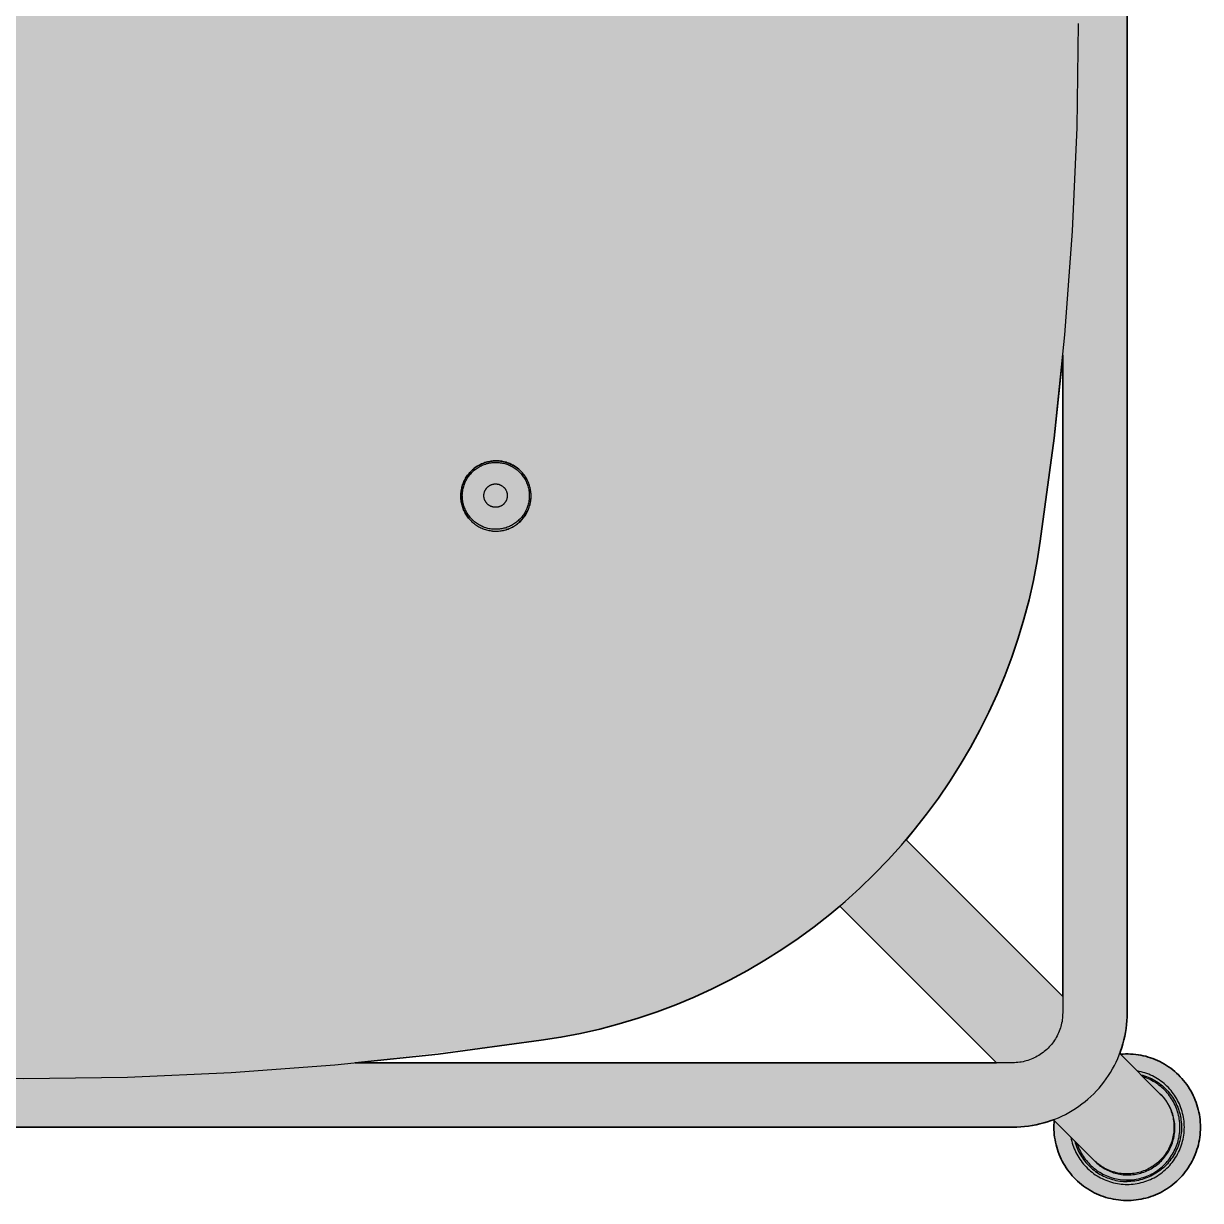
# Model space of a CAD drawing. Header units: millimetres. Extents: x 0 to 1653, y 0 to 653.
# Drawn here: x 1451.8 to 1652.6, y 157.4 to 358.2 of the extents above; entities that cross this region are included whole.
import ezdxf

# ---------------------------------------------------------------- set-up
doc = ezdxf.new("R2010")
doc.units = ezdxf.units.MM
doc.layers.add('Blocks', color=7, linetype='Continuous')
doc.layers.add('Blocks$Fill', color=7, linetype='Continuous', true_color=0xffffff)
doc.layers.add('Blocks$Inner', color=7, linetype='Continuous', lineweight=25, true_color=0x007f00)
doc.layers.add('Blocks$Outline', color=7, linetype='Continuous', lineweight=35, true_color=0xff3f3f)

# ---------------------------------------------------------------- blocks, each defined once
blk = doc.blocks.new('Soft Edge 80 Barstool Low Top')
at = {"layer": 'Blocks$Fill'}
h = blk.add_hatch(color=256, dxfattribs=at)
h.paths.add_polyline_path([(492.3, -162.5), (492.26, -163.25), (492.25, -163.63), (492.26, -164.07), (492.28, -164.5), (492.32, -164.93), (492.37, -165.35), (492.44, -165.78), (492.52, -166.2), (492.61, -166.63), (492.72, -167.04), (492.85, -167.46), (492.99, -167.86), (493.14, -168.27), (493.31, -168.67), (493.49, -169.06), (493.68, -169.44), (493.89, -169.82), (494.11, -170.19), (494.34, -170.56), (494.59, -170.91), (494.84, -171.26), (495.11, -171.59), (495.39, -171.92), (495.68, -172.24), (495.99, -172.55), (496.3, -172.85), (496.62, -173.13), (496.96, -173.41), (497.3, -173.67), (497.65, -173.92), (498.01, -174.16), (498.38, -174.39), (498.75, -174.6), (499.13, -174.8), (499.52, -174.99), (499.92, -175.16), (500.32, -175.32), (500.72, -175.47), (501.13, -175.6), (501.55, -175.72), (501.97, -175.82), (502.39, -175.91), (502.82, -175.98), (503.24, -176.04), (503.67, -176.09), (504.1, -176.12), (504.53, -176.13), (504.97, -176.13), (505.4, -176.12), (505.83, -176.09), (506.26, -176.04), (506.68, -175.98), (507.11, -175.91), (507.53, -175.82), (507.95, -175.72), (508.37, -175.6), (508.78, -175.47), (509.18, -175.32), (509.58, -175.16), (509.98, -174.99), (510.37, -174.8), (510.75, -174.6), (511.12, -174.39), (511.49, -174.16), (511.85, -173.92), (512.2, -173.67), (512.54, -173.41), (512.88, -173.13), (513.2, -172.85), (513.51, -172.55), (513.81, -172.24), (514.11, -171.92), (514.39, -171.59), (514.66, -171.26), (514.91, -170.91), (515.16, -170.56), (515.39, -170.19), (515.61, -169.82), (515.82, -169.44), (516.01, -169.06), (516.19, -168.67), (516.36, -168.27), (516.51, -167.86), (516.65, -167.46), (516.78, -167.04), (516.89, -166.63), (516.98, -166.2), (517.06, -165.78), (517.13, -165.35), (517.18, -164.93), (517.22, -164.5), (517.24, -164.07), (517.25, -163.63), (517.24, -163.2), (517.22, -162.77), (517.18, -162.34), (517.13, -161.91), (517.06, -161.48), (516.98, -161.06), (516.88, -160.63), (516.77, -160.22), (516.65, -159.8), (516.51, -159.39), (516.35, -158.99), (516.19, -158.59), (516, -158.2), (515.81, -157.81), (515.6, -157.43), (515.38, -157.06), (515.15, -156.69), (514.9, -156.34), (514.64, -155.99), (514.37, -155.65), (514.09, -155.33), (513.8, -155.01), (513.49, -154.7), (513.18, -154.4), (512.85, -154.12), (512.52, -153.84), (512.18, -153.58), (511.82, -153.33), (511.46, -153.09), (511.09, -152.86), (510.72, -152.65), (510.33, -152.45), (509.94, -152.26), (509.55, -152.09), (509.14, -151.93), (508.74, -151.79), (508.32, -151.66), (507.91, -151.54), (507.49, -151.44), (507.06, -151.35), (506.64, -151.28), (506.21, -151.22), (505.78, -151.18), (505.34, -151.15), (504.91, -151.13), (504.48, -151.14), (504.05, -151.15), (503.61, -151.19), (503.48, -151.05), (503.84, -150.03), (504.03, -149.39), (504.19, -148.75), (504.34, -148.1), (504.47, -147.45), (504.57, -146.79), (504.65, -146.13), (504.7, -145.46), (504.74, -144.8), (504.75, -144.13), (504.74, 194.11), (504.7, 194.77), (504.65, 195.43), (504.57, 196.09), (504.47, 196.75), (504.34, 197.41), (504.19, 198.06), (504.03, 198.7), (503.84, 199.34), (503.62, 199.97), (503.48, 200.36), (503.61, 200.49), (504.48, 200.44), (504.91, 200.44), (505.34, 200.45), (505.78, 200.48), (506.21, 200.52), (506.64, 200.58), (507.06, 200.66), (507.49, 200.74), (507.91, 200.84), (508.32, 200.96), (508.74, 201.09), (509.14, 201.24), (509.55, 201.4), (509.94, 201.57), (510.33, 201.76), (510.72, 201.96), (511.09, 202.17), (511.46, 202.39), (511.82, 202.63), (512.18, 202.88), (512.52, 203.15), (512.85, 203.42), (513.18, 203.71), (513.49, 204.01), (513.8, 204.31), (514.09, 204.63), (514.37, 204.96), (514.64, 205.3), (514.9, 205.64), (515.15, 206), (515.38, 206.36), (515.6, 206.74), (515.81, 207.12), (516, 207.5), (516.19, 207.89), (516.35, 208.29), (516.51, 208.7), (516.65, 209.11), (516.77, 209.52), (516.88, 209.94), (516.98, 210.36), (517.06, 210.79), (517.13, 211.21), (517.18, 211.64), (517.22, 212.07), (517.24, 212.51), (517.25, 212.94), (517.24, 213.37), (517.22, 213.8), (517.18, 214.23), (517.13, 214.66), (517.06, 215.09), (516.98, 215.51), (516.89, 215.93), (516.78, 216.35), (516.65, 216.76), (516.51, 217.17), (516.36, 217.57), (516.19, 217.97), (516.01, 218.36), (515.82, 218.75), (515.61, 219.13), (515.39, 219.5), (515.16, 219.86), (514.91, 220.22), (514.66, 220.56), (514.39, 220.9), (514.11, 221.23), (513.81, 221.55), (513.51, 221.85), (513.2, 222.15), (512.88, 222.44), (512.54, 222.71), (512.2, 222.98), (511.85, 223.23), (511.49, 223.47), (511.12, 223.69), (510.75, 223.91), (510.37, 224.11), (509.98, 224.29), (509.58, 224.47), (509.18, 224.63), (508.78, 224.77), (508.37, 224.91), (507.95, 225.02), (507.53, 225.13), (507.11, 225.21), (506.68, 225.29), (506.26, 225.35), (505.83, 225.39), (505.4, 225.42), (504.97, 225.44), (504.53, 225.44), (504.1, 225.42), (503.67, 225.39), (503.24, 225.35), (502.82, 225.29), (502.39, 225.21), (501.97, 225.13), (501.55, 225.02), (501.13, 224.91), (500.72, 224.77), (500.32, 224.63), (499.92, 224.47), (499.52, 224.29), (499.13, 224.11), (498.75, 223.91), (498.38, 223.69), (498.01, 223.47), (497.65, 223.23), (497.3, 222.98), (496.96, 222.71), (496.62, 222.44), (496.3, 222.15), (495.99, 221.85), (495.68, 221.55), (495.39, 221.23), (495.11, 220.9), (494.84, 220.56), (494.59, 220.22), (494.34, 219.86), (494.11, 219.5), (493.89, 219.13), (493.68, 218.75), (493.49, 218.36), (493.31, 217.97), (493.14, 217.57), (492.99, 217.17), (492.85, 216.76), (492.72, 216.35), (492.61, 215.93), (492.52, 215.51), (492.44, 215.09), (492.37, 214.66), (492.32, 214.23), (492.28, 213.8), (492.26, 213.37), (492.25, 212.94), (492.26, 212.56), (492.27, 212.18), (492.3, 211.8), (492.17, 211.67), (491.15, 212.03), (490.51, 212.22), (489.87, 212.39), (489.22, 212.53), (488.56, 212.66), (487.9, 212.76), (487.24, 212.84), (486.58, 212.89), (485.92, 212.93), (485.25, 212.94), (147.01, 212.93), (145.68, 212.84), (145.02, 212.76), (144.36, 212.66), (143.71, 212.53), (143.06, 212.39), (142.42, 212.22), (141.78, 212.03), (141.15, 211.81), (140.76, 211.67), (140.62, 211.8), (140.67, 212.56), (140.68, 212.94), (140.67, 213.37), (140.65, 213.8), (140.61, 214.23), (140.56, 214.66), (140.49, 215.09), (140.41, 215.51), (140.31, 215.93), (140.2, 216.35), (140.08, 216.76), (139.94, 217.17), (139.79, 217.57), (139.62, 217.97), (139.44, 218.36), (139.24, 218.75), (139.04, 219.13), (138.82, 219.5), (138.58, 219.86), (138.34, 220.22), (138.08, 220.56), (137.81, 220.9), (137.53, 221.23), (137.24, 221.55), (136.94, 221.85), (136.63, 222.15), (136.3, 222.44), (135.97, 222.71), (135.63, 222.98), (135.28, 223.23), (134.92, 223.47), (134.55, 223.69), (134.18, 223.91), (133.79, 224.11), (133.4, 224.29), (133.01, 224.47), (132.61, 224.63), (132.2, 224.77), (131.79, 224.91), (131.38, 225.02), (130.96, 225.13), (130.54, 225.21), (130.11, 225.29), (129.68, 225.35), (129.25, 225.39), (128.82, 225.42), (128.39, 225.44), (127.96, 225.44), (127.53, 225.42), (127.1, 225.39), (126.67, 225.35), (126.24, 225.29), (125.82, 225.21), (125.39, 225.13), (124.98, 225.02), (124.56, 224.91), (124.15, 224.77), (123.74, 224.63), (123.34, 224.47), (122.95, 224.29), (122.56, 224.11), (122.18, 223.91), (121.8, 223.69), (121.43, 223.47), (121.08, 223.23), (120.72, 222.98), (120.38, 222.71), (120.05, 222.44), (119.73, 222.15), (119.41, 221.85), (119.11, 221.55), (118.82, 221.23), (118.54, 220.9), (118.27, 220.56), (118.01, 220.22), (117.77, 219.86), (117.54, 219.5), (117.32, 219.13), (117.11, 218.75), (116.91, 218.36), (116.73, 217.97), (116.57, 217.57), (116.41, 217.17), (116.27, 216.76), (116.15, 216.35), (116.04, 215.93), (115.94, 215.51), (115.86, 215.09), (115.8, 214.66), (115.74, 214.23), (115.71, 213.8), (115.68, 213.37), (115.68, 212.94), (115.68, 212.51), (115.71, 212.07), (115.74, 211.64), (115.8, 211.21), (115.86, 210.79), (115.94, 210.36), (116.04, 209.94), (116.15, 209.52), (116.28, 209.11), (116.42, 208.7), (116.57, 208.29), (116.74, 207.89), (116.92, 207.5), (117.12, 207.12), (117.32, 206.74), (117.55, 206.36), (117.78, 206), (118.03, 205.64), (118.28, 205.3), (118.55, 204.96), (118.84, 204.63), (119.13, 204.31), (119.43, 204.01), (119.75, 203.71), (120.07, 203.42), (120.41, 203.15), (120.75, 202.88), (121.1, 202.63), (121.46, 202.39), (121.83, 202.17), (122.21, 201.96), (122.59, 201.76), (122.98, 201.57), (123.38, 201.4), (123.78, 201.24), (124.19, 201.09), (124.6, 200.96), (125.02, 200.84), (125.44, 200.74), (125.86, 200.66), (126.29, 200.58), (126.72, 200.52), (127.15, 200.48), (127.58, 200.45), (128.01, 200.44), (128.45, 200.44), (128.88, 200.46), (129.31, 200.49), (129.45, 200.36), (129.09, 199.34), (128.9, 198.7), (128.73, 198.06), (128.58, 197.41), (128.46, 196.75), (128.36, 196.09), (128.28, 195.43), (128.22, 194.77), (128.19, 194.11), (128.18, 193.44), (128.19, -144.8), (128.22, -145.46), (128.28, -146.13), (128.36, -146.79), (128.46, -147.45), (128.58, -148.1), (128.73, -148.75), (128.9, -149.39), (129.09, -150.03), (129.3, -150.66), (129.45, -151.05), (129.31, -151.19), (128.45, -151.14), (128.01, -151.13), (127.58, -151.15), (127.15, -151.18), (126.72, -151.22), (126.29, -151.28), (125.86, -151.35), (125.44, -151.44), (125.02, -151.54), (124.6, -151.66), (124.19, -151.79), (123.78, -151.93), (123.38, -152.09), (122.98, -152.26), (122.59, -152.45), (122.21, -152.65), (121.83, -152.86), (121.46, -153.09), (121.1, -153.33), (120.75, -153.58), (120.41, -153.84), (120.07, -154.12), (119.75, -154.4), (119.43, -154.7), (119.13, -155.01), (118.84, -155.33), (118.55, -155.65), (118.28, -155.99), (118.03, -156.34), (117.78, -156.69), (117.55, -157.06), (117.32, -157.43), (117.12, -157.81), (116.92, -158.2), (116.74, -158.59), (116.57, -158.99), (116.42, -159.39), (116.28, -159.8), (116.15, -160.22), (116.04, -160.63), (115.94, -161.06), (115.86, -161.48), (115.8, -161.91), (115.74, -162.34), (115.71, -162.77), (115.68, -163.2), (115.68, -163.63), (115.68, -164.07), (115.71, -164.5), (115.74, -164.93), (115.8, -165.35), (115.86, -165.78), (115.94, -166.2), (116.04, -166.63), (116.15, -167.04), (116.27, -167.46), (116.41, -167.86), (116.57, -168.27), (116.73, -168.67), (116.91, -169.06), (117.11, -169.44), (117.32, -169.82), (117.54, -170.19), (117.77, -170.56), (118.01, -170.91), (118.27, -171.26), (118.54, -171.59), (118.82, -171.92), (119.11, -172.24), (119.41, -172.55), (119.73, -172.85), (120.05, -173.13), (120.38, -173.41), (120.72, -173.67), (121.08, -173.92), (121.43, -174.16), (121.8, -174.39), (122.18, -174.6), (122.56, -174.8), (122.95, -174.99), (123.34, -175.16), (123.74, -175.32), (124.15, -175.47), (124.56, -175.6), (124.98, -175.72), (125.39, -175.82), (125.82, -175.91), (126.24, -175.98), (126.67, -176.04), (127.1, -176.09), (127.53, -176.12), (127.96, -176.13), (128.39, -176.13), (128.82, -176.12), (129.25, -176.09), (129.68, -176.04), (130.11, -175.98), (130.54, -175.91), (130.96, -175.82), (131.38, -175.72), (131.79, -175.6), (132.2, -175.47), (132.61, -175.32), (133.01, -175.16), (133.4, -174.99), (133.79, -174.8), (134.18, -174.6), (134.55, -174.39), (134.92, -174.16), (135.28, -173.92), (135.63, -173.67), (135.97, -173.41), (136.3, -173.13), (136.63, -172.85), (136.94, -172.55), (137.24, -172.24), (137.53, -171.92), (137.81, -171.59), (138.08, -171.26), (138.34, -170.91), (138.58, -170.56), (138.82, -170.19), (139.04, -169.82), (139.24, -169.44), (139.44, -169.06), (139.62, -168.67), (139.79, -168.27), (139.94, -167.86), (140.08, -167.46), (140.2, -167.04), (140.31, -166.63), (140.41, -166.2), (140.49, -165.78), (140.56, -165.35), (140.61, -164.93), (140.65, -164.5), (140.67, -164.07), (140.68, -163.63), (140.67, -163.25), (140.65, -162.88), (140.62, -162.5), (140.76, -162.36), (141.78, -162.72), (142.42, -162.91), (143.06, -163.08), (143.71, -163.23), (144.36, -163.35), (145.02, -163.45), (145.68, -163.53), (146.35, -163.59), (147.01, -163.62), (147.68, -163.63), (485.92, -163.62), (486.58, -163.59), (487.24, -163.53), (487.9, -163.45), (488.56, -163.35), (489.22, -163.23), (489.87, -163.08), (490.51, -162.91), (491.15, -162.72), (491.78, -162.51), (492.17, -162.36)], flags=0)
h.paths.add_polyline_path([(467.03, 163.9), (493.75, 190.63), (493.75, 81.09), (491.55, 101.26), (489.78, 113.97), (489.43, 116.14), (489.03, 118.3), (488.59, 120.44), (488.1, 122.57), (487.56, 124.67), (486.99, 126.76), (486.37, 128.83), (485.71, 130.88), (485, 132.91), (484.25, 134.92), (483.47, 136.91), (482.64, 138.88), (481.77, 140.83), (480.86, 142.75), (479.91, 144.65), (478.92, 146.53), (478.04, 148.13), (477.13, 149.72), (476.19, 151.28), (475.22, 152.83), (474.23, 154.35), (473.21, 155.86), (472.16, 157.35), (471.09, 158.82), (469.99, 160.26), (468.86, 161.69), (467.71, 163.09)], flags=0)
h.paths.add_polyline_path([(455.71, 175.22), (453.5, 177.05), (452.07, 178.18), (450.63, 179.28), (449.16, 180.35), (447.67, 181.4), (446.16, 182.42), (444.64, 183.41), (443.09, 184.38), (441.52, 185.32), (439.94, 186.23), (438.34, 187.11), (436.46, 188.1), (434.56, 189.05), (432.64, 189.96), (430.69, 190.83), (428.72, 191.66), (426.73, 192.44), (424.72, 193.19), (422.69, 193.9), (420.64, 194.56), (418.57, 195.18), (416.48, 195.75), (414.38, 196.29), (412.25, 196.78), (410.11, 197.22), (407.95, 197.62), (405.78, 197.97), (393.07, 199.74), (380.33, 201.24), (372.9, 201.94), (482.44, 201.94)], flags=0)
h.paths.add_polyline_path([(259.9, 201.94), (228.15, 198.12), (224.79, 197.59), (221.45, 196.94), (218.13, 196.19), (214.85, 195.32), (211.59, 194.34), (208.37, 193.25), (205.19, 192.05), (202.05, 190.74), (198.96, 189.33), (195.91, 187.81), (192.93, 186.19), (189.99, 184.47), (187.12, 182.65), (184.31, 180.73), (181.57, 178.72), (178.9, 176.62), (177.22, 175.21), (150.49, 201.94)], flags=0)
h.paths.add_polyline_path([(165.91, 163.9), (162.39, 159.55), (160.38, 156.81), (158.47, 154), (156.65, 151.12), (154.93, 148.19), (153.31, 145.2), (151.79, 142.16), (150.38, 139.06), (149.07, 135.93), (147.87, 132.74), (146.78, 129.52), (145.8, 126.27), (144.93, 122.98), (144.17, 119.67), (143.53, 116.33), (143, 112.97), (140.65, 95.4), (139.18, 81.22), (139.18, 190.63)], flags=0)
h.paths.add_polyline_path([(139.18, -31.79), (141.37, -51.95), (143.15, -64.66), (143.5, -66.84), (143.9, -69), (144.34, -71.14), (144.83, -73.26), (145.36, -75.37), (145.94, -77.46), (146.56, -79.53), (147.22, -81.58), (147.92, -83.61), (148.67, -85.62), (149.46, -87.61), (150.29, -89.58), (151.16, -91.52), (152.07, -93.45), (153.02, -95.35), (154, -97.22), (154.89, -98.83), (155.8, -100.41), (156.74, -101.97), (157.7, -103.52), (158.7, -105.05), (159.72, -106.56), (160.76, -108.04), (161.84, -109.51), (162.94, -110.96), (164.06, -112.38), (165.21, -113.79), (165.9, -114.6), (139.18, -141.32)], flags=0)
h.paths.add_polyline_path([(177.21, -125.91), (179.43, -127.75), (180.85, -128.87), (182.3, -129.97), (183.77, -131.05), (185.25, -132.09), (186.76, -133.11), (188.29, -134.11), (189.84, -135.07), (191.4, -136.01), (192.98, -136.92), (194.59, -137.81), (196.46, -138.79), (198.36, -139.74), (200.29, -140.65), (202.23, -141.52), (204.2, -142.35), (206.19, -143.14), (208.2, -143.88), (210.23, -144.59), (212.28, -145.25), (214.35, -145.87), (216.44, -146.45), (218.55, -146.98), (220.67, -147.47), (222.81, -147.91), (224.97, -148.31), (227.15, -148.66), (239.86, -150.44), (252.6, -151.94), (260.02, -152.63), (150.49, -152.63)], flags=0)
h.paths.add_polyline_path([(373.03, -152.63), (404.78, -148.81), (408.14, -148.28), (411.48, -147.64), (414.79, -146.88), (418.08, -146.01), (421.33, -145.03), (424.55, -143.94), (427.74, -142.74), (430.87, -141.43), (433.97, -140.02), (437.01, -138.5), (440, -136.88), (442.93, -135.16), (445.81, -133.34), (448.62, -131.43), (451.36, -129.42), (454.03, -127.32), (455.71, -125.9), (482.44, -152.63)], flags=0)
h.paths.add_polyline_path([(467.02, -114.59), (470.53, -110.24), (472.54, -107.5), (474.46, -104.69), (476.28, -101.82), (478, -98.88), (479.62, -95.89), (481.14, -92.85), (482.55, -89.76), (483.86, -86.62), (485.05, -83.44), (486.15, -80.22), (487.13, -76.96), (488, -73.68), (488.75, -70.36), (489.4, -67.02), (489.93, -63.66), (492.28, -46.09), (493.75, -31.91), (493.75, -141.32)], flags=0)
at = {"layer": 'Blocks$Inner'}
for p, q in [((493.75, -31.91), (493.75, -144.13)), ((488.09, -135.66), (467.02, -114.59)), ((455.71, -125.9), (476.78, -146.98)), ((503.48, -151.05), (510.4, -157.97)), ((485.25, -152.63), (373.03, -152.63)), ((492.17, -162.36), (499.09, -169.29)), ((504.88, -171.77), (504.73, -171.61))]:
    blk.add_line(p, q, dxfattribs=at)
for points in [[(147.68, -163.63), (485.25, -163.63), (485.92, -163.62), (486.58, -163.59), (487.24, -163.53), (487.9, -163.45), (488.56, -163.35), (489.22, -163.23), (489.87, -163.08), (490.51, -162.91), (491.15, -162.72), (491.78, -162.51), (492.4, -162.27), (493.02, -162.02), (493.62, -161.74), (494.22, -161.45), (494.81, -161.13), (495.38, -160.79), (495.94, -160.44), (496.49, -160.06), (497.03, -159.67), (497.56, -159.26), (498.06, -158.83), (498.56, -158.38), (499.04, -157.92), (499.5, -157.44), (499.95, -156.95), (500.38, -156.44), (500.79, -155.92), (501.18, -155.38), (501.55, -154.83), (501.91, -154.27), (502.25, -153.69), (502.56, -153.1), (502.86, -152.51), (503.13, -151.9), (503.39, -151.29), (503.62, -150.66), (503.84, -150.03), (504.03, -149.39), (504.19, -148.75), (504.34, -148.1), (504.47, -147.45), (504.57, -146.79), (504.65, -146.13), (504.7, -145.46), (504.74, -144.8), (504.75, -144.13), (504.75, 193.44)], [(300.46, -155.13), (316.46, -155.35), (334.19, -155.09), (351.9, -154.3), (369.58, -152.99), (387.21, -151.16), (404.78, -148.81), (408.14, -148.28), (411.48, -147.64), (414.79, -146.88), (418.08, -146.01), (421.33, -145.03), (424.55, -143.94), (427.74, -142.74), (430.87, -141.43), (433.97, -140.02), (437.01, -138.5), (440, -136.88), (442.93, -135.16), (445.81, -133.34), (448.62, -131.43), (451.36, -129.42), (454.03, -127.32), (456.63, -125.12), (459.15, -122.85), (461.6, -120.48), (463.96, -118.04), (466.24, -115.51), (468.43, -112.91), (470.53, -110.24), (472.54, -107.5), (474.46, -104.69), (476.28, -101.82), (478, -98.88), (479.62, -95.89), (481.14, -92.85), (482.55, -89.76), (483.86, -86.62), (485.05, -83.44), (486.15, -80.22), (487.13, -76.96), (488, -73.68), (488.75, -70.36), (489.4, -67.02), (489.93, -63.66), (492.28, -46.09), (494.11, -28.46), (495.42, -10.78), (496.2, 6.93), (496.46, 24.65)], [(392.82, -60.19), (392.97, -60.33), (393.12, -60.47), (393.28, -60.6), (393.44, -60.73), (393.61, -60.85), (393.78, -60.97), (393.95, -61.08), (394.13, -61.18), (394.31, -61.28), (394.5, -61.37), (394.69, -61.46), (394.88, -61.54), (395.07, -61.61), (395.27, -61.67), (395.47, -61.73), (395.67, -61.78), (395.87, -61.83), (396.07, -61.86), (396.28, -61.89), (396.48, -61.92), (396.69, -61.93), (396.89, -61.94), (397.1, -61.94), (397.31, -61.94), (397.51, -61.93), (397.72, -61.91), (397.92, -61.88), (398.13, -61.85), (398.33, -61.81), (398.53, -61.76), (398.73, -61.71), (398.93, -61.64), (399.13, -61.58), (399.32, -61.5), (399.51, -61.42), (399.7, -61.33), (399.88, -61.24), (400.06, -61.14), (400.24, -61.03), (400.41, -60.92), (400.58, -60.8), (400.75, -60.67), (400.91, -60.54), (401.07, -60.41), (401.22, -60.27), (401.37, -60.12), (401.51, -59.97), (401.64, -59.81), (401.77, -59.65), (401.9, -59.49), (402.02, -59.32), (402.13, -59.15), (402.24, -58.97), (402.34, -58.79), (402.44, -58.6), (402.52, -58.42), (402.61, -58.23), (402.68, -58.03), (402.75, -57.84), (402.81, -57.64), (402.87, -57.44), (402.92, -57.24), (402.96, -57.04), (402.99, -56.83), (403.02, -56.63), (403.04, -56.42), (403.05, -56.21), (403.06, -56.01), (403.06, -55.8), (403.05, -55.59), (403.03, -55.39), (403.01, -55.18), (402.98, -54.98), (402.94, -54.77), (402.9, -54.57), (402.85, -54.37), (402.79, -54.17), (402.73, -53.97), (402.65, -53.78), (402.58, -53.59), (402.49, -53.4), (402.4, -53.21), (402.3, -53.03), (402.2, -52.85), (402.09, -52.67), (401.97, -52.5), (401.85, -52.33), (401.73, -52.17), (401.59, -52.01), (401.45, -51.86), (401.31, -51.71), (401.3, -51.7), (401.15, -51.56), (401, -51.42), (400.84, -51.29), (400.68, -51.16), (400.51, -51.04), (400.34, -50.92), (400.17, -50.81), (399.99, -50.71), (399.81, -50.61), (399.62, -50.52), (399.43, -50.43), (399.24, -50.36), (399.05, -50.29), (398.85, -50.22), (398.66, -50.16), (398.46, -50.11), (398.25, -50.07), (398.05, -50.03), (397.85, -50), (397.64, -49.98), (397.44, -49.96), (397.23, -49.95), (397.02, -49.95), (396.82, -49.95), (396.61, -49.97), (396.41, -49.99), (396.2, -50.01), (396, -50.05), (395.79, -50.09), (395.59, -50.13), (395.39, -50.19), (395.19, -50.25), (395, -50.32), (394.8, -50.39), (394.61, -50.47), (394.43, -50.56), (394.24, -50.66), (394.06, -50.76), (393.88, -50.86), (393.71, -50.98), (393.54, -51.1), (393.37, -51.22), (393.21, -51.35), (393.06, -51.49), (392.91, -51.63), (392.76, -51.77), (392.62, -51.92), (392.48, -52.08), (392.35, -52.24), (392.23, -52.41), (392.11, -52.58), (391.99, -52.75), (391.89, -52.93), (391.78, -53.11), (391.69, -53.29), (391.6, -53.48), (391.52, -53.67), (391.44, -53.86), (391.37, -54.06), (391.31, -54.25), (391.26, -54.45), (391.21, -54.65), (391.17, -54.86), (391.13, -55.06), (391.11, -55.27), (391.09, -55.47), (391.07, -55.68), (391.07, -55.89), (391.07, -56.09), (391.08, -56.3), (391.09, -56.51), (391.12, -56.71), (391.15, -56.92), (391.18, -57.12), (391.23, -57.32), (391.28, -57.53), (391.34, -57.72), (391.4, -57.92), (391.47, -58.12), (391.55, -58.31), (391.63, -58.5), (391.72, -58.68), (391.82, -58.87), (391.93, -59.04), (392.04, -59.22), (392.15, -59.39), (392.27, -59.56), (392.4, -59.72), (392.53, -59.88), (392.67, -60.04), (392.82, -60.19), (392.96, -60.33), (393.12, -60.47), (393.27, -60.6), (393.44, -60.73), (393.6, -60.85), (393.77, -60.96), (393.95, -61.07), (394.13, -61.18), (394.31, -61.27), (394.49, -61.37), (394.68, -61.45), (394.87, -61.53), (395.07, -61.6), (395.26, -61.66), (395.46, -61.72), (395.66, -61.77), (395.86, -61.82), (396.06, -61.85), (396.27, -61.88), (396.47, -61.91), (396.68, -61.92), (396.88, -61.93), (397.09, -61.94), (397.3, -61.93), (397.5, -61.92), (397.71, -61.9), (397.92, -61.87), (398.12, -61.84), (398.32, -61.8), (398.52, -61.75), (398.72, -61.7), (398.92, -61.63), (399.12, -61.57), (399.31, -61.49), (399.5, -61.41), (399.69, -61.32), (399.87, -61.23), (400.05, -61.13), (400.23, -61.02), (400.4, -60.91), (400.57, -60.79), (400.74, -60.66), (400.9, -60.53), (401.06, -60.4), (401.21, -60.26), (401.36, -60.11), (401.5, -59.96), (401.63, -59.8), (401.76, -59.64), (401.89, -59.48), (402.01, -59.31), (402.12, -59.14), (402.23, -58.96), (402.33, -58.78), (402.43, -58.59), (402.52, -58.41), (402.6, -58.22), (402.67, -58.02), (402.74, -57.83), (402.8, -57.63), (402.86, -57.43), (402.91, -57.23), (402.95, -57.03), (402.98, -56.82), (403.01, -56.62), (403.03, -56.41), (403.04, -56.2), (403.05, -56), (403.05, -55.79), (403.04, -55.58), (403.02, -55.38), (403, -55.17), (402.97, -54.97), (402.93, -54.76), (402.89, -54.56), (402.84, -54.36), (402.78, -54.16), (402.72, -53.96), (402.64, -53.77), (402.57, -53.58), (402.48, -53.39), (402.39, -53.2), (402.29, -53.02), (402.19, -52.84), (402.08, -52.66), (401.96, -52.49), (401.84, -52.33), (401.72, -52.16), (401.58, -52), (401.44, -51.85), (401.3, -51.7)], [(493.75, -141.32), (488.09, -135.66)], [(493.75, -144.13), (493.74, -144.42), (493.73, -144.71), (493.7, -145), (493.67, -145.29), (493.63, -145.58), (493.57, -145.86), (493.51, -146.15), (493.43, -146.43), (493.35, -146.7), (493.26, -146.98), (493.16, -147.25), (493.05, -147.52), (492.93, -147.78), (492.8, -148.04), (492.66, -148.3), (492.51, -148.55), (492.36, -148.8), (492.19, -149.04), (492.02, -149.27), (491.84, -149.5), (491.66, -149.72), (491.46, -149.94), (491.26, -150.14), (491.05, -150.35), (490.84, -150.54), (490.61, -150.73), (490.39, -150.91), (490.15, -151.08), (489.91, -151.24), (489.67, -151.4), (489.42, -151.54), (489.16, -151.68), (488.9, -151.81), (488.64, -151.93), (488.37, -152.04), (488.1, -152.14), (487.82, -152.24), (487.54, -152.32), (487.26, -152.39), (486.98, -152.46), (486.69, -152.51), (486.41, -152.55), (486.12, -152.59), (485.83, -152.61), (485.54, -152.63), (485.25, -152.63)], [(476.78, -146.98), (482.44, -152.63)], [(492.3, -162.5), (492.27, -162.88), (492.26, -163.25), (492.25, -163.63), (492.26, -164.07), (492.28, -164.5), (492.32, -164.93), (492.37, -165.35), (492.44, -165.78), (492.52, -166.2), (492.61, -166.63), (492.72, -167.04), (492.85, -167.46), (492.99, -167.86), (493.14, -168.27), (493.31, -168.67), (493.49, -169.06), (493.68, -169.44), (493.89, -169.82), (494.11, -170.19), (494.34, -170.56), (494.59, -170.91), (494.84, -171.26), (495.11, -171.59), (495.39, -171.92), (495.68, -172.24), (495.99, -172.55), (496.3, -172.85), (496.62, -173.13), (496.96, -173.41), (497.3, -173.67), (497.65, -173.92), (498.01, -174.16), (498.38, -174.39), (498.75, -174.6), (499.13, -174.8), (499.52, -174.99), (499.92, -175.16), (500.32, -175.32), (500.72, -175.47), (501.13, -175.6), (501.55, -175.72), (501.97, -175.82), (502.39, -175.91), (502.82, -175.98), (503.24, -176.04), (503.67, -176.09), (504.1, -176.12), (504.53, -176.13), (504.97, -176.13), (505.4, -176.12), (505.83, -176.09), (506.26, -176.04), (506.68, -175.98), (507.11, -175.91), (507.53, -175.82), (507.95, -175.72), (508.37, -175.6), (508.78, -175.47), (509.18, -175.32), (509.58, -175.16), (509.98, -174.99), (510.37, -174.8), (510.75, -174.6), (511.12, -174.39), (511.49, -174.16), (511.85, -173.92), (512.2, -173.67), (512.54, -173.41), (512.88, -173.13), (513.2, -172.85), (513.51, -172.55), (513.81, -172.24), (514.11, -171.92), (514.39, -171.59), (514.66, -171.26), (514.91, -170.91), (515.16, -170.56), (515.39, -170.19), (515.61, -169.82), (515.82, -169.44), (516.01, -169.06), (516.19, -168.67), (516.36, -168.27), (516.51, -167.86), (516.65, -167.46), (516.78, -167.04), (516.89, -166.63), (516.98, -166.2), (517.06, -165.78), (517.13, -165.35), (517.18, -164.93), (517.22, -164.5), (517.24, -164.07), (517.25, -163.63), (517.24, -163.2), (517.22, -162.77), (517.18, -162.34), (517.13, -161.91), (517.06, -161.48), (516.98, -161.06), (516.88, -160.63), (516.77, -160.22), (516.65, -159.8), (516.51, -159.39), (516.35, -158.99), (516.19, -158.59), (516, -158.2), (515.81, -157.81), (515.6, -157.43), (515.38, -157.06), (515.15, -156.69), (514.9, -156.34), (514.64, -155.99), (514.37, -155.65), (514.09, -155.33), (513.8, -155.01), (513.49, -154.7), (513.18, -154.4), (512.85, -154.12), (512.52, -153.84), (512.18, -153.58), (511.82, -153.33), (511.46, -153.09), (511.09, -152.86), (510.72, -152.65), (510.33, -152.45), (509.94, -152.26), (509.55, -152.09), (509.14, -151.93), (508.74, -151.79), (508.32, -151.66), (507.91, -151.54), (507.49, -151.44), (507.06, -151.35), (506.64, -151.28), (506.21, -151.22), (505.78, -151.18), (505.34, -151.15), (504.91, -151.13), (504.48, -151.14), (504.05, -151.15), (503.61, -151.19)], [(495.15, -165.35), (495.22, -165.68), (495.29, -166.01), (495.38, -166.34), (495.48, -166.67), (495.59, -166.99), (495.72, -167.31), (495.85, -167.62), (496, -167.93), (496.15, -168.23), (496.32, -168.53), (496.49, -168.82), (496.68, -169.1), (496.87, -169.38), (497.08, -169.65), (497.29, -169.92), (497.52, -170.17), (497.75, -170.42), (497.99, -170.66), (498.24, -170.89), (498.5, -171.11), (498.76, -171.33), (499.03, -171.53), (499.31, -171.73), (499.6, -171.91), (499.89, -172.09), (500.19, -172.25), (500.49, -172.4), (500.8, -172.55), (501.11, -172.68), (501.43, -172.8), (501.75, -172.91), (502.08, -173.01), (502.4, -173.1), (502.74, -173.17), (503.07, -173.24), (503.41, -173.29), (503.74, -173.33), (504.08, -173.36), (504.42, -173.38), (504.76, -173.38), (505.1, -173.38), (505.44, -173.36), (505.78, -173.33), (506.12, -173.29), (506.45, -173.23), (506.79, -173.17), (507.12, -173.09), (507.45, -173), (507.77, -172.9), (508.09, -172.79), (508.41, -172.67), (508.72, -172.54), (509.03, -172.39), (509.33, -172.24), (509.63, -172.07), (509.92, -171.9), (510.21, -171.71), (510.49, -171.52), (510.76, -171.31), (511.02, -171.1), (511.28, -170.87), (511.53, -170.64), (511.77, -170.4), (512, -170.15), (512.22, -169.9), (512.44, -169.63), (512.64, -169.36), (512.84, -169.08), (513.02, -168.8), (513.2, -168.51), (513.36, -168.21), (513.51, -167.9), (513.66, -167.6), (513.79, -167.28), (513.91, -166.97), (514.02, -166.64), (514.12, -166.32), (514.21, -165.99), (514.29, -165.66), (514.35, -165.33), (514.4, -164.99), (514.45, -164.65), (514.48, -164.31), (514.49, -163.97), (514.5, -163.63), (514.49, -163.29), (514.48, -162.95), (514.45, -162.62), (514.4, -162.28), (514.35, -161.94), (514.29, -161.61), (514.21, -161.28), (514.12, -160.95), (514.02, -160.63), (513.91, -160.3), (513.79, -159.99), (513.66, -159.67), (513.52, -159.37), (513.36, -159.06), (513.2, -158.77), (513.02, -158.47), (512.84, -158.19), (512.64, -157.91), (512.44, -157.64), (512.23, -157.38), (512, -157.12), (511.77, -156.87), (511.53, -156.63), (511.28, -156.4), (511.03, -156.17), (510.76, -155.96), (510.49, -155.75), (510.21, -155.56), (509.93, -155.37), (509.64, -155.2), (509.34, -155.03), (509.04, -154.88), (508.73, -154.73), (508.42, -154.6), (508.1, -154.48), (507.78, -154.37), (507.46, -154.27), (507.13, -154.18), (506.8, -154.1), (506.47, -154.04)], [(495.79, -165.99), (495.88, -166.3), (495.97, -166.6), (496.08, -166.9), (496.2, -167.2), (496.33, -167.49), (496.47, -167.78), (496.61, -168.07), (496.77, -168.34), (496.94, -168.62), (497.12, -168.88), (497.3, -169.15), (497.5, -169.4), (497.7, -169.65), (497.91, -169.89), (498.13, -170.12), (498.36, -170.34), (498.6, -170.56), (498.84, -170.77), (499.09, -170.97), (499.35, -171.16), (499.61, -171.34), (499.88, -171.52), (500.16, -171.68), (500.44, -171.83), (500.72, -171.98), (501.01, -172.11), (501.31, -172.24), (501.61, -172.35), (501.91, -172.45), (502.22, -172.55), (502.53, -172.63), (502.84, -172.7), (503.16, -172.76), (503.47, -172.81), (503.79, -172.85), (504.11, -172.88), (504.43, -172.89), (504.75, -172.9), (504.75, -172.63), (505.06, -172.63), (505.37, -172.61), (505.68, -172.59), (505.99, -172.55), (506.3, -172.5), (506.6, -172.44), (506.9, -172.37), (507.2, -172.29), (507.5, -172.2), (507.8, -172.1), (508.09, -171.99), (508.37, -171.87), (508.66, -171.74), (508.93, -171.6), (509.21, -171.45), (509.47, -171.29), (509.74, -171.13), (509.99, -170.95), (510.24, -170.76), (510.48, -170.57), (510.72, -170.37), (510.95, -170.16), (511.17, -169.94), (511.38, -169.71), (511.59, -169.48), (511.79, -169.24), (511.98, -169), (512.16, -168.74), (512.33, -168.48), (512.49, -168.22), (512.65, -167.95), (512.79, -167.67), (512.93, -167.39), (513.05, -167.11), (513.17, -166.82), (513.27, -166.53), (513.37, -166.23), (513.45, -165.93), (513.52, -165.63), (513.59, -165.33), (513.64, -165.02), (513.68, -164.71), (513.72, -164.4), (513.74, -164.09), (513.75, -163.78), (513.75, -163.47), (513.74, -163.16), (513.72, -162.85), (513.68, -162.54), (513.64, -162.23), (513.59, -161.93), (513.52, -161.62), (513.45, -161.32), (513.36, -161.02), (513.27, -160.73), (513.16, -160.44), (513.05, -160.15), (512.92, -159.86), (512.79, -159.58), (512.64, -159.31), (512.49, -159.04), (512.32, -158.77), (512.15, -158.51), (511.97, -158.26), (511.78, -158.02), (511.58, -157.78), (511.38, -157.54), (511.16, -157.32), (510.94, -157.1), (510.71, -156.89), (510.47, -156.69), (510.23, -156.5), (509.98, -156.31), (509.73, -156.13), (509.46, -155.97), (509.2, -155.81), (508.92, -155.66), (508.65, -155.52), (508.36, -155.39), (508.08, -155.27), (507.79, -155.16), (507.49, -155.06)], [(507.1, -154.67), (507.41, -154.76), (507.72, -154.86), (508.02, -154.97), (508.32, -155.09), (508.62, -155.21), (508.91, -155.35), (509.19, -155.5), (509.47, -155.66), (509.75, -155.83), (510.01, -156.01), (510.28, -156.2), (510.53, -156.39), (510.78, -156.6), (511.02, -156.81), (511.25, -157.04), (511.48, -157.27), (511.7, -157.5), (511.9, -157.75), (512.1, -158), (512.3, -158.26), (512.48, -158.52), (512.65, -158.8), (512.81, -159.07), (512.97, -159.36), (513.11, -159.64), (513.24, -159.94), (513.37, -160.24), (513.48, -160.54), (513.58, -160.84), (513.67, -161.15), (513.76, -161.46), (513.83, -161.78), (513.88, -162.09), (513.93, -162.41), (513.97, -162.73), (514, -163.05), (514.01, -163.37), (514.01, -163.7), (514.01, -164.02), (513.99, -164.34), (513.96, -164.66), (513.92, -164.98), (513.86, -165.3), (513.8, -165.61), (513.73, -165.93), (513.64, -166.24), (513.54, -166.54), (513.44, -166.85), (513.32, -167.15), (513.19, -167.44), (513.06, -167.73), (512.91, -168.02), (512.75, -168.3), (512.58, -168.58), (512.41, -168.85), (512.22, -169.11), (512.03, -169.37), (511.82, -169.62), (511.61, -169.86), (511.39, -170.09), (511.16, -170.32), (510.93, -170.54), (510.68, -170.75), (510.43, -170.95), (510.17, -171.14), (509.91, -171.33), (509.64, -171.5), (509.36, -171.67), (509.08, -171.82), (508.79, -171.97), (508.5, -172.1), (508.21, -172.23), (507.9, -172.34), (507.6, -172.45), (507.29, -172.54), (506.98, -172.63), (506.67, -172.7), (506.35, -172.76), (506.03, -172.81), (505.71, -172.85), (505.39, -172.88), (505.07, -172.89), (504.75, -172.9)], [(510.4, -157.97), (510.59, -158.17), (510.77, -158.37), (510.95, -158.58), (511.12, -158.79), (511.28, -159.01), (511.43, -159.24), (511.58, -159.47), (511.71, -159.71), (511.84, -159.95), (511.96, -160.19), (512.08, -160.44), (512.18, -160.69), (512.28, -160.95), (512.36, -161.21), (512.44, -161.47), (512.51, -161.73), (512.57, -162), (512.62, -162.27), (512.66, -162.54), (512.69, -162.81), (512.71, -163.08), (512.73, -163.36), (512.73, -163.63), (512.72, -163.9), (512.71, -164.18), (512.68, -164.46), (512.65, -164.73), (512.61, -165), (512.55, -165.28), (512.49, -165.54), (512.42, -165.81), (512.34, -166.08), (512.25, -166.34), (512.15, -166.6), (512.04, -166.85), (511.92, -167.1), (511.8, -167.35), (511.67, -167.59), (511.52, -167.83), (511.37, -168.06), (511.22, -168.29), (511.05, -168.51), (510.88, -168.72), (510.7, -168.93), (510.51, -169.14), (510.31, -169.33), (510.11, -169.52), (509.91, -169.71), (509.69, -169.88), (509.47, -170.05), (509.25, -170.21), (509.02, -170.36), (508.78, -170.5), (508.54, -170.64), (508.29, -170.77), (508.04, -170.89), (507.79, -171), (507.53, -171.1), (507.27, -171.19), (507.01, -171.28), (506.74, -171.35), (506.47, -171.41), (506.2, -171.47), (505.93, -171.52), (505.66, -171.55), (505.38, -171.58), (505.11, -171.6), (504.83, -171.61), (504.55, -171.61), (504.28, -171.6), (504, -171.58), (503.73, -171.55), (503.45, -171.51), (503.18, -171.46), (502.91, -171.4), (502.64, -171.33), (502.38, -171.26), (502.11, -171.17), (501.85, -171.08), (501.6, -170.97), (501.34, -170.86), (501.1, -170.74), (500.85, -170.61), (500.61, -170.47), (500.38, -170.32), (500.15, -170.17), (499.92, -170.01), (499.71, -169.84), (499.49, -169.66), (499.29, -169.48), (499.09, -169.29)], [(499.16, -169.36), (499.36, -169.56), (499.56, -169.75), (499.77, -169.93), (499.99, -170.1), (500.21, -170.27), (500.44, -170.42), (500.67, -170.57), (500.91, -170.72), (501.15, -170.85), (501.4, -170.97), (501.65, -171.09), (501.91, -171.2), (502.17, -171.3), (502.43, -171.39), (502.69, -171.47), (502.96, -171.54), (503.23, -171.6), (503.5, -171.65), (503.78, -171.69), (504.05, -171.73), (504.33, -171.75), (504.61, -171.76), (504.88, -171.77), (505.16, -171.76), (505.44, -171.75), (505.71, -171.72), (505.99, -171.69), (506.26, -171.65), (506.53, -171.59), (506.8, -171.53), (507.07, -171.46), (507.33, -171.38), (507.6, -171.29), (507.85, -171.19), (508.11, -171.08), (508.36, -170.97), (508.61, -170.84), (508.85, -170.71), (509.09, -170.57), (509.32, -170.42), (509.55, -170.26), (509.77, -170.1), (509.99, -169.92), (510.19, -169.74), (510.4, -169.55), (510.6, -169.36), (510.79, -169.16), (510.97, -168.95), (511.14, -168.74), (511.31, -168.52), (511.47, -168.29), (511.63, -168.06), (511.77, -167.83), (511.91, -167.59), (512.03, -167.34), (512.15, -167.09), (512.26, -166.84), (512.37, -166.58), (512.46, -166.32), (512.54, -166.05), (512.62, -165.79), (512.68, -165.52), (512.74, -165.25), (512.79, -164.98), (512.82, -164.7), (512.85, -164.43), (512.87, -164.15), (512.88, -163.87), (512.88, -163.6), (512.87, -163.32), (512.85, -163.04), (512.82, -162.77), (512.78, -162.49), (512.73, -162.22), (512.67, -161.95), (512.6, -161.68), (512.53, -161.42), (512.44, -161.15), (512.35, -160.89), (512.24, -160.64), (512.13, -160.38), (512.01, -160.14), (511.88, -159.89), (511.74, -159.65), (511.59, -159.42), (511.44, -159.19), (511.28, -158.96), (511.11, -158.74), (510.93, -158.53), (510.75, -158.33), (510.55, -158.13), (510.48, -158.05), (510.55, -158.13), (510.4, -157.97)], [(496.18, -166.38), (496.28, -166.67), (496.38, -166.95), (496.5, -167.24), (496.63, -167.51), (496.77, -167.79), (496.91, -168.06), (497.07, -168.32), (497.23, -168.58), (497.41, -168.84), (497.59, -169.08), (497.78, -169.32), (497.97, -169.56), (498.18, -169.79), (498.39, -170.01), (498.61, -170.22), (498.84, -170.42), (499.08, -170.62), (499.32, -170.81), (499.57, -170.99), (499.82, -171.16), (500.08, -171.33), (500.35, -171.48), (500.62, -171.63), (500.89, -171.76), (501.17, -171.89), (501.45, -172.01), (501.74, -172.12), (502.03, -172.21), (502.33, -172.3), (502.62, -172.38), (502.92, -172.45), (503.22, -172.5), (503.53, -172.55), (503.83, -172.59), (504.14, -172.61), (504.44, -172.63), (504.75, -172.63)], [(499.09, -169.29), (499.24, -169.44)]]:
    blk.add_lwpolyline(points, dxfattribs=at)
for points in [[(401.2, -51.6), (401.05, -51.47), (400.9, -51.34), (400.75, -51.21), (400.59, -51.09), (400.42, -50.98), (400.25, -50.87), (400.08, -50.76), (399.91, -50.66), (399.73, -50.57), (399.55, -50.49), (399.37, -50.41), (399.18, -50.33), (398.99, -50.26), (398.8, -50.2), (398.61, -50.15), (398.41, -50.1), (398.22, -50.06), (398.02, -50.02), (397.82, -50), (397.62, -49.97), (397.42, -49.96), (397.22, -49.95), (397.02, -49.95), (396.82, -49.96), (396.61, -49.97), (396.41, -49.99), (396.2, -50.01), (396, -50.05), (395.79, -50.09), (395.59, -50.13), (395.39, -50.19), (395.19, -50.25), (395, -50.32), (394.81, -50.39), (394.62, -50.47), (394.43, -50.56), (394.24, -50.66), (394.06, -50.76), (393.88, -50.86), (393.71, -50.98), (393.54, -51.1), (393.38, -51.22), (393.22, -51.35), (393.06, -51.49), (392.91, -51.63), (392.76, -51.77), (392.62, -51.92), (392.48, -52.08), (392.35, -52.24), (392.23, -52.41), (392.11, -52.58), (391.99, -52.75), (391.89, -52.93), (391.78, -53.11), (391.69, -53.29), (391.6, -53.48), (391.52, -53.67), (391.44, -53.86), (391.37, -54.06), (391.31, -54.25), (391.26, -54.45), (391.21, -54.65), (391.17, -54.86), (391.13, -55.06), (391.11, -55.27), (391.09, -55.47), (391.07, -55.68), (391.07, -55.89), (391.07, -56.09), (391.08, -56.3), (391.09, -56.51), (391.12, -56.71), (391.15, -56.92), (391.18, -57.12), (391.23, -57.32), (391.28, -57.53), (391.34, -57.72), (391.4, -57.92), (391.47, -58.12), (391.55, -58.31), (391.63, -58.5), (391.73, -58.68), (391.82, -58.87), (391.93, -59.04), (392.04, -59.22), (392.15, -59.39), (392.27, -59.56), (392.4, -59.72), (392.53, -59.88), (392.67, -60.04), (392.82, -60.19), (392.67, -60.04), (392.53, -59.88), (392.4, -59.72), (392.27, -59.56), (392.15, -59.39), (392.04, -59.22), (391.93, -59.04), (391.82, -58.87), (391.73, -58.68), (391.63, -58.5), (391.55, -58.31), (391.47, -58.12), (391.4, -57.92), (391.34, -57.72), (391.28, -57.53), (391.23, -57.32), (391.18, -57.12), (391.15, -56.92), (391.12, -56.71), (391.09, -56.51), (391.08, -56.3), (391.07, -56.09), (391.07, -55.89), (391.07, -55.68), (391.09, -55.47), (391.11, -55.27), (391.13, -55.06), (391.17, -54.86), (391.21, -54.65), (391.26, -54.45), (391.31, -54.25), (391.37, -54.06), (391.44, -53.86), (391.52, -53.67), (391.6, -53.48), (391.69, -53.29), (391.78, -53.11), (391.89, -52.93), (391.99, -52.75), (392.11, -52.58), (392.23, -52.41), (392.35, -52.24), (392.48, -52.08), (392.62, -51.92), (392.76, -51.77), (392.91, -51.63), (393.06, -51.49), (393.22, -51.35), (393.38, -51.22), (393.54, -51.1), (393.71, -50.98), (393.88, -50.86), (394.06, -50.76), (394.24, -50.66), (394.43, -50.56), (394.62, -50.47), (394.81, -50.39), (395, -50.32), (395.19, -50.25), (395.39, -50.19), (395.59, -50.13), (395.79, -50.09), (396, -50.05), (396.2, -50.01), (396.41, -49.99), (396.61, -49.97), (396.82, -49.96), (397.02, -49.95), (397.22, -49.95), (397.42, -49.96), (397.62, -49.97), (397.82, -50), (398.02, -50.02), (398.22, -50.06), (398.41, -50.1), (398.61, -50.15), (398.8, -50.2), (398.99, -50.26), (399.18, -50.33), (399.37, -50.41), (399.55, -50.49), (399.73, -50.57), (399.91, -50.66), (400.08, -50.76), (400.25, -50.87), (400.42, -50.98), (400.59, -51.09), (400.75, -51.21), (400.9, -51.34), (401.05, -51.47)], [(397.26, -61.63), (397.07, -61.63), (396.87, -61.63), (396.67, -61.62), (396.48, -61.6), (396.28, -61.58), (396.08, -61.55), (395.89, -61.52), (395.7, -61.47), (395.51, -61.42), (395.32, -61.37), (395.13, -61.31), (394.95, -61.24), (394.76, -61.16), (394.58, -61.08), (394.41, -60.99), (394.23, -60.9), (394.06, -60.8), (393.9, -60.69), (393.74, -60.58), (393.58, -60.47), (393.42, -60.34), (393.27, -60.22), (393.12, -60.08), (392.98, -59.95), (392.85, -59.8), (392.72, -59.66), (392.59, -59.51), (392.47, -59.35), (392.35, -59.19), (392.24, -59.03), (392.14, -58.86), (392.04, -58.69), (391.95, -58.51), (391.86, -58.34), (391.78, -58.16), (391.71, -57.97), (391.64, -57.79), (391.58, -57.6), (391.52, -57.41), (391.47, -57.22), (391.43, -57.03), (391.4, -56.83), (391.37, -56.64), (391.35, -56.44), (391.33, -56.25), (391.33, -56.05), (391.32, -55.85), (391.33, -55.66), (391.34, -55.46), (391.36, -55.26), (391.39, -55.07), (391.42, -54.87), (391.46, -54.68), (391.51, -54.49), (391.56, -54.3), (391.62, -54.11), (391.68, -53.92), (391.76, -53.74), (391.83, -53.56), (391.92, -53.38), (392.01, -53.21), (392.11, -53.03), (392.21, -52.87), (392.32, -52.7), (392.43, -52.54), (392.55, -52.38), (392.68, -52.23), (392.81, -52.08), (392.94, -51.94), (393.08, -51.8), (393.23, -51.67), (393.37, -51.54), (393.53, -51.41), (393.69, -51.29), (393.85, -51.18), (394.01, -51.07), (394.18, -50.97), (394.35, -50.88), (394.53, -50.79), (394.71, -50.7), (394.89, -50.63), (395.07, -50.56), (395.26, -50.49), (395.45, -50.43), (395.64, -50.38), (395.83, -50.34), (396.03, -50.3), (396.22, -50.27), (396.42, -50.24), (396.61, -50.22), (396.81, -50.21), (397.01, -50.21), (397.2, -50.21), (397.4, -50.22), (397.6, -50.24), (397.79, -50.26), (397.99, -50.29), (398.18, -50.32), (398.37, -50.37), (398.56, -50.42), (398.75, -50.47), (398.94, -50.54), (399.13, -50.6), (399.31, -50.68), (399.49, -50.76), (399.66, -50.85), (399.84, -50.94), (400.01, -51.04), (400.17, -51.15), (400.34, -51.26), (400.5, -51.38), (400.65, -51.5), (400.8, -51.62), (400.95, -51.76), (401.09, -51.89), (401.23, -52.04), (401.36, -52.18), (401.48, -52.34), (401.6, -52.49), (401.72, -52.65), (401.83, -52.81), (401.93, -52.98), (402.03, -53.15), (402.13, -53.33), (402.21, -53.5), (402.29, -53.68), (402.37, -53.87), (402.43, -54.05), (402.5, -54.24), (402.55, -54.43), (402.6, -54.62), (402.64, -54.81), (402.67, -55.01), (402.7, -55.2), (402.72, -55.4), (402.74, -55.59), (402.75, -55.79), (402.75, -55.99), (402.74, -56.19), (402.73, -56.38), (402.71, -56.58), (402.68, -56.77), (402.65, -56.97), (402.61, -57.16), (402.57, -57.35), (402.51, -57.54), (402.45, -57.73), (402.39, -57.92), (402.32, -58.1), (402.24, -58.28), (402.15, -58.46), (402.06, -58.64), (401.97, -58.81), (401.86, -58.98), (401.75, -59.14), (401.64, -59.3), (401.52, -59.46), (401.4, -59.61), (401.27, -59.76), (401.13, -59.9), (400.99, -60.04), (400.85, -60.18), (400.7, -60.3), (400.54, -60.43), (400.39, -60.55), (400.22, -60.66), (400.06, -60.77), (399.89, -60.87), (399.72, -60.96), (399.54, -61.05), (399.36, -61.14), (399.18, -61.21), (399, -61.28), (398.81, -61.35), (398.62, -61.41), (398.43, -61.46), (398.24, -61.5), (398.05, -61.54), (397.85, -61.57), (397.66, -61.6), (397.46, -61.62)], [(396.91, -53.88), (396.98, -53.88), (397.05, -53.88), (397.12, -53.88), (397.19, -53.89), (397.26, -53.9), (397.33, -53.91), (397.39, -53.92), (397.46, -53.94), (397.53, -53.95), (397.59, -53.97), (397.66, -54), (397.72, -54.02), (397.79, -54.05), (397.85, -54.07), (397.91, -54.1), (397.97, -54.14), (398.03, -54.17), (398.09, -54.21), (398.15, -54.25), (398.2, -54.29), (398.26, -54.33), (398.31, -54.38), (398.36, -54.42), (398.41, -54.47), (398.46, -54.52), (398.5, -54.57), (398.55, -54.62), (398.59, -54.68), (398.63, -54.73), (398.67, -54.79), (398.71, -54.85), (398.74, -54.91), (398.77, -54.97), (398.8, -55.03), (398.83, -55.1), (398.86, -55.16), (398.88, -55.22), (398.9, -55.29), (398.92, -55.36), (398.94, -55.42), (398.95, -55.49), (398.97, -55.56), (398.98, -55.63), (398.98, -55.7), (398.99, -55.76), (398.99, -55.83), (398.99, -55.9), (398.99, -55.97), (398.99, -56.04), (398.98, -56.11), (398.97, -56.18), (398.96, -56.24), (398.94, -56.31), (398.93, -56.38), (398.91, -56.45), (398.89, -56.51), (398.87, -56.58), (398.84, -56.64), (398.81, -56.7), (398.78, -56.77), (398.75, -56.83), (398.72, -56.89), (398.68, -56.95), (398.64, -57), (398.6, -57.06), (398.56, -57.12), (398.52, -57.17), (398.47, -57.22), (398.43, -57.27), (398.38, -57.32), (398.33, -57.37), (398.27, -57.41), (398.22, -57.45), (398.17, -57.5), (398.11, -57.54), (398.05, -57.57), (397.99, -57.61), (397.93, -57.64), (397.87, -57.67), (397.81, -57.7), (397.74, -57.73), (397.68, -57.75), (397.61, -57.78), (397.55, -57.8), (397.48, -57.82), (397.42, -57.83), (397.35, -57.84), (397.28, -57.86), (397.21, -57.86), (397.14, -57.87), (397.07, -57.87), (397, -57.88), (396.94, -57.87), (396.87, -57.87), (396.8, -57.87), (396.73, -57.86), (396.66, -57.85), (396.59, -57.84), (396.53, -57.82), (396.46, -57.8), (396.39, -57.78), (396.33, -57.76), (396.26, -57.74), (396.2, -57.71), (396.14, -57.68), (396.07, -57.65), (396.01, -57.62), (395.95, -57.58), (395.9, -57.55), (395.84, -57.51), (395.78, -57.47), (395.73, -57.43), (395.68, -57.38), (395.63, -57.33), (395.58, -57.29), (395.53, -57.24), (395.48, -57.18), (395.44, -57.13), (395.4, -57.08), (395.36, -57.02), (395.32, -56.96), (395.28, -56.91), (395.25, -56.85), (395.21, -56.79), (395.18, -56.72), (395.16, -56.66), (395.13, -56.6), (395.11, -56.53), (395.08, -56.47), (395.07, -56.4), (395.05, -56.33), (395.03, -56.27), (395.02, -56.2), (395.01, -56.13), (395, -56.06), (395, -55.99), (395, -55.92), (395, -55.85), (395, -55.79), (395, -55.72), (395.01, -55.65), (395.02, -55.58), (395.03, -55.51), (395.04, -55.44), (395.06, -55.38), (395.08, -55.31), (395.1, -55.24), (395.12, -55.18), (395.15, -55.12), (395.17, -55.05), (395.2, -54.99), (395.24, -54.93), (395.27, -54.87), (395.31, -54.81), (395.34, -54.75), (395.38, -54.7), (395.43, -54.64), (395.47, -54.59), (395.51, -54.54), (395.56, -54.49), (395.61, -54.44), (395.66, -54.39), (395.71, -54.35), (395.77, -54.3), (395.82, -54.26), (395.88, -54.22), (395.94, -54.18), (396, -54.15), (396.06, -54.11), (396.12, -54.08), (396.18, -54.05), (396.24, -54.03), (396.31, -54), (396.37, -53.98), (396.44, -53.96), (396.51, -53.94), (396.57, -53.93), (396.64, -53.91), (396.71, -53.9), (396.78, -53.89), (396.85, -53.89)]]:
    blk.add_lwpolyline(points, close=True, dxfattribs=at)
at = {"layer": 'Blocks$Outline'}
for points in [[(503.48, -151.05), (503.62, -150.66), (503.84, -150.03), (504.03, -149.39), (504.19, -148.75), (504.34, -148.1), (504.47, -147.45), (504.57, -146.79), (504.65, -146.13), (504.7, -145.46), (504.74, -144.8), (504.75, -144.13), (504.75, 193.44), (504.74, 194.11), (504.7, 194.77), (504.65, 195.43), (504.57, 196.09), (504.47, 196.75), (504.34, 197.41), (504.19, 198.06), (504.03, 198.7), (503.84, 199.34), (503.62, 199.97), (503.48, 200.36)], [(467.02, -114.59), (468.43, -112.91), (470.53, -110.24), (472.54, -107.5), (474.46, -104.69), (476.28, -101.82), (478, -98.88), (479.62, -95.89), (481.14, -92.85), (482.55, -89.76), (483.86, -86.62), (485.05, -83.44), (486.15, -80.22), (487.13, -76.96), (488, -73.68), (488.75, -70.36), (489.4, -67.02), (489.93, -63.66), (492.28, -46.09), (493.75, -31.91)], [(493.75, -31.91), (493.75, -141.32)], [(493.75, -141.32), (488.09, -135.66), (467.02, -114.59)], [(373.03, -152.63), (387.21, -151.16), (404.78, -148.81), (408.14, -148.28), (411.48, -147.64), (414.79, -146.88), (418.08, -146.01), (421.33, -145.03), (424.55, -143.94), (427.74, -142.74), (430.87, -141.43), (433.97, -140.02), (437.01, -138.5), (440, -136.88), (442.93, -135.16), (445.81, -133.34), (448.62, -131.43), (451.36, -129.42), (454.03, -127.32), (455.71, -125.9)], [(455.71, -125.9), (476.78, -146.98), (482.44, -152.63)], [(492.3, -162.5), (492.27, -162.88), (492.26, -163.25), (492.25, -163.63), (492.26, -164.07), (492.28, -164.5), (492.32, -164.93), (492.37, -165.35), (492.44, -165.78), (492.52, -166.2), (492.61, -166.63), (492.72, -167.04), (492.85, -167.46), (492.99, -167.86), (493.14, -168.27), (493.31, -168.67), (493.49, -169.06), (493.68, -169.44), (493.89, -169.82), (494.11, -170.19), (494.34, -170.56), (494.59, -170.91), (494.84, -171.26), (495.11, -171.59), (495.39, -171.92), (495.68, -172.24), (495.99, -172.55), (496.3, -172.85), (496.62, -173.13), (496.96, -173.41), (497.3, -173.67), (497.65, -173.92), (498.01, -174.16), (498.38, -174.39), (498.75, -174.6), (499.13, -174.8), (499.52, -174.99), (499.92, -175.16), (500.32, -175.32), (500.72, -175.47), (501.13, -175.6), (501.55, -175.72), (501.97, -175.82), (502.39, -175.91), (502.82, -175.98), (503.24, -176.04), (503.67, -176.09), (504.1, -176.12), (504.53, -176.13), (504.97, -176.13), (505.4, -176.12), (505.83, -176.09), (506.26, -176.04), (506.68, -175.98), (507.11, -175.91), (507.53, -175.82), (507.95, -175.72), (508.37, -175.6), (508.78, -175.47), (509.18, -175.32), (509.58, -175.16), (509.98, -174.99), (510.37, -174.8), (510.75, -174.6), (511.12, -174.39), (511.49, -174.16), (511.85, -173.92), (512.2, -173.67), (512.54, -173.41), (512.88, -173.13), (513.2, -172.85), (513.51, -172.55), (513.81, -172.24), (514.11, -171.92), (514.39, -171.59), (514.66, -171.26), (514.91, -170.91), (515.16, -170.56), (515.39, -170.19), (515.61, -169.82), (515.82, -169.44), (516.01, -169.06), (516.19, -168.67), (516.36, -168.27), (516.51, -167.86), (516.65, -167.46), (516.78, -167.04), (516.89, -166.63), (516.98, -166.2), (517.06, -165.78), (517.13, -165.35), (517.18, -164.93), (517.22, -164.5), (517.24, -164.07), (517.25, -163.63), (517.24, -163.2), (517.22, -162.77), (517.18, -162.34), (517.13, -161.91), (517.06, -161.48), (516.98, -161.06), (516.88, -160.63), (516.77, -160.22), (516.65, -159.8), (516.51, -159.39), (516.35, -158.99), (516.19, -158.59), (516, -158.2), (515.81, -157.81), (515.6, -157.43), (515.38, -157.06), (515.15, -156.69), (514.9, -156.34), (514.64, -155.99), (514.37, -155.65), (514.09, -155.33), (513.8, -155.01), (513.49, -154.7), (513.18, -154.4), (512.85, -154.12), (512.52, -153.84), (512.18, -153.58), (511.82, -153.33), (511.46, -153.09), (511.09, -152.86), (510.72, -152.65), (510.33, -152.45), (509.94, -152.26), (509.55, -152.09), (509.14, -151.93), (508.74, -151.79), (508.32, -151.66), (507.91, -151.54), (507.49, -151.44), (507.06, -151.35), (506.64, -151.28), (506.21, -151.22), (505.78, -151.18), (505.34, -151.15), (504.91, -151.13), (504.48, -151.14), (504.05, -151.15), (503.61, -151.19)], [(503.61, -151.19), (503.48, -151.05)], [(482.44, -152.63), (373.03, -152.63)], [(140.76, -162.36), (141.15, -162.51), (141.78, -162.72), (142.42, -162.91), (143.06, -163.08), (143.71, -163.23), (144.36, -163.35), (145.02, -163.45), (145.68, -163.53), (146.35, -163.59), (147.01, -163.62), (147.68, -163.63), (485.25, -163.63), (485.92, -163.62), (486.58, -163.59), (487.24, -163.53), (487.9, -163.45), (488.56, -163.35), (489.22, -163.23), (489.87, -163.08), (490.51, -162.91), (491.15, -162.72), (491.78, -162.51), (492.17, -162.36)], [(492.17, -162.36), (492.3, -162.5)]]:
    blk.add_lwpolyline(points, dxfattribs=at)

msp = doc.modelspace()

# ---------------------------------------------------------------- block references
at = {"layer": 'Blocks'}
msp.add_blockref('Soft Edge 80 Barstool Low Top', (1135.35, 333.51), dxfattribs=at)

doc.saveas('drawing.dxf')
